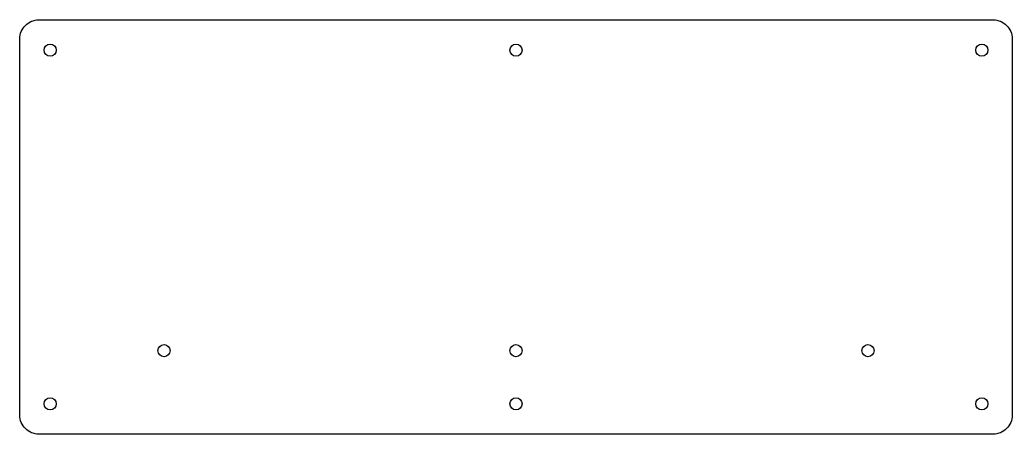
# Model space of a CAD drawing. Header units: millimetres. Extents: x -236 to 26, y -26 to 83.
import ezdxf

# ---------------------------------------------------------------- set-up
doc = ezdxf.new("R2010")
doc.units = ezdxf.units.MM
doc.layers.get('0').update_dxf_attribs({"linetype": 'CONTINUOUS'})

msp = doc.modelspace()

# ---------------------------------------------------------------- linework, layer by layer
msp.add_lwpolyline([(26, -21, -0.414214), (21, -26), (-230.55, -26, -0.414214), (-235.55, -21), (-235.55, 78.15, -0.414214), (-230.55, 83.15), (21, 83.15, -0.414214), (26, 78.15)], format="xyb", close=True)
for centre in [(-227.55, 75.15), (-104.78, 75.15), (18, 75.15), (-197.55, -4), (-104.78, -4), (-12, -4), (-227.55, -18), (-104.78, -18), (18, -18)]:
    msp.add_circle(centre, 1.6)

doc.saveas('drawing.dxf')
